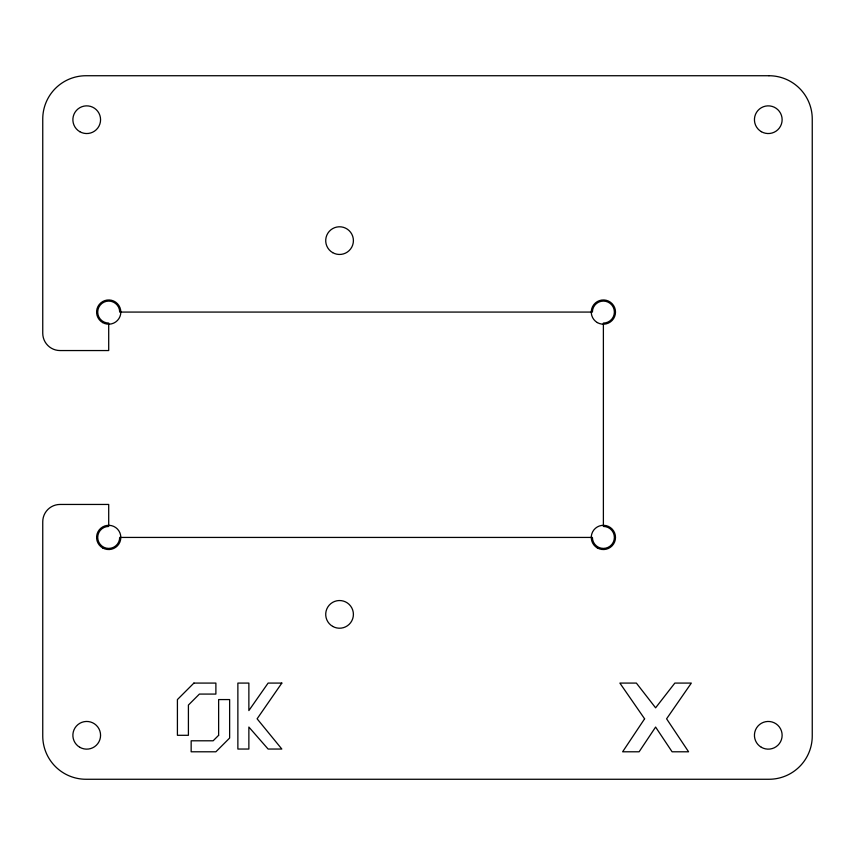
<?xml version="1.0" encoding="UTF-8"?>
<svg xmlns="http://www.w3.org/2000/svg" width="855" height="855" viewBox="0 0 855 855"><rect width="100%" height="100%" fill="white"/><g stroke="black" fill="none" stroke-linecap="round" stroke-linejoin="round"><path stroke-width="1.28" d="M644.606 718.809L622.622 751.791L639.113 751.791L655.603 727.06L672.094 751.791L688.585 751.791L666.59 718.809L691.332 683.081L674.841 683.081L655.603 707.822L636.366 683.081L619.875 683.081L644.606 718.809M281.84 683.081L257.109 718.809L281.84 749.044L268.107 749.044L248.869 727.06L248.869 749.044L237.872 749.044L237.872 683.081L248.869 683.081L248.869 710.569L268.107 683.081L281.84 683.081M193.903 683.081L177.413 699.572L177.413 735.3L188.41 735.3L188.41 705.065L199.397 694.078L215.888 694.078L215.888 683.081L193.903 683.081M218.634 735.3L213.141 740.793L191.157 740.793L191.157 751.791L215.888 751.791L229.632 738.047L229.632 699.572L218.634 699.572L218.634 735.3M768.976 75.732L86.024 75.732A43.274 43.274 0 0 0 42.75 119.005L42.75 333.236A17.314 17.314 0 0 0 60.064 350.55L108.703 350.55L108.703 323.072A10.997 10.997 0 0 1 97.716 312.075A10.997 10.997 0 0 1 108.703 301.078A10.997 10.997 0 0 1 119.7 312.075L592.397 312.075A10.997 10.997 0 0 1 603.384 301.078A10.997 10.997 0 0 1 614.382 312.075A10.997 10.997 0 0 1 603.384 323.072L603.384 526.434A10.997 10.997 0 0 1 614.382 537.432A10.997 10.997 0 0 1 603.384 548.418A10.997 10.997 0 0 1 592.397 537.432L119.7 537.432A10.997 10.997 0 0 1 108.703 548.418A10.997 10.997 0 0 1 97.716 537.432A10.997 10.997 0 0 1 108.703 526.434L108.703 504.45L60.064 504.45A17.314 17.314 0 0 0 42.75 521.764L42.75 735.995A43.274 43.274 0 0 0 86.024 779.268L768.976 779.268A43.274 43.274 0 0 0 812.25 735.995L812.25 119.005A43.274 43.274 0 0 0 768.976 75.732M102.643 322.57A12.12 12.12 0 0 0 120.822 312.075A12.12 12.12 0 0 0 102.643 301.58A12.12 12.12 0 0 0 102.643 322.57M597.324 322.57A12.12 12.12 0 0 0 615.504 312.075A12.12 12.12 0 0 0 597.324 301.58A12.12 12.12 0 0 0 597.324 322.57M597.324 547.927A12.12 12.12 0 0 0 615.504 537.432A12.12 12.12 0 0 0 597.324 526.937A12.12 12.12 0 0 0 597.324 547.927M102.643 547.927A12.12 12.12 0 0 0 120.822 537.432A12.12 12.12 0 0 0 102.643 526.937A12.12 12.12 0 0 0 102.643 547.927M332.638 252.62A13.851 13.851 0 0 0 353.404 240.618A13.851 13.851 0 0 0 332.638 228.627A13.851 13.851 0 0 0 332.638 252.62M332.638 626.373A13.851 13.851 0 0 0 353.404 614.382A13.851 13.851 0 0 0 332.638 602.38A13.851 13.851 0 0 0 332.638 626.373M79.793 747.291A13.851 13.851 0 0 0 100.569 735.3A13.851 13.851 0 0 0 79.793 723.309A13.851 13.851 0 0 0 79.793 747.291M79.793 131.691A13.851 13.851 0 0 0 100.569 119.7A13.851 13.851 0 0 0 79.793 107.709A13.851 13.851 0 0 0 79.793 131.691M761.356 747.291A13.851 13.851 0 0 0 782.133 735.3A13.851 13.851 0 0 0 761.356 723.309A13.851 13.851 0 0 0 761.356 747.291M761.356 131.691A13.851 13.851 0 0 0 782.133 119.7A13.851 13.851 0 0 0 761.356 107.709A13.851 13.851 0 0 0 761.356 131.691"/></g></svg>
